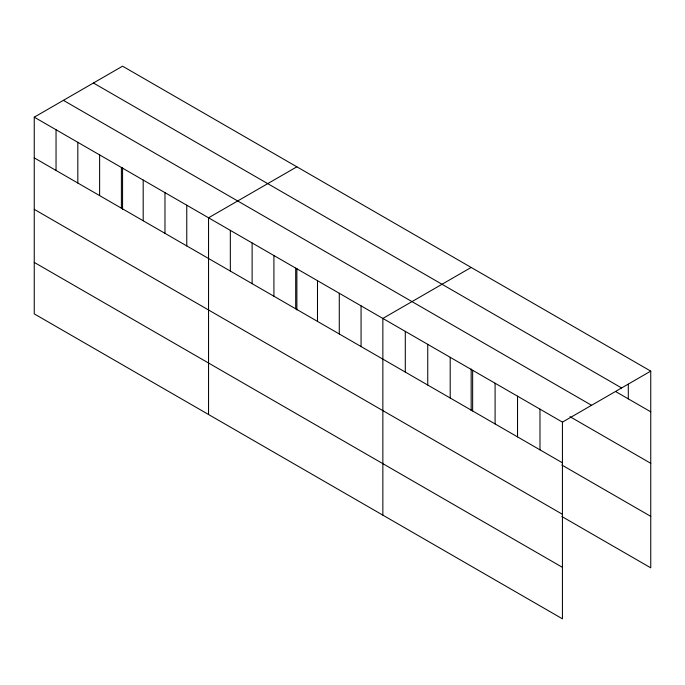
<?xml version="1.0" encoding="UTF-8"?>
<svg xmlns="http://www.w3.org/2000/svg" width="685" height="685" viewBox="0 0 685 685"><rect width="100%" height="100%" fill="white"/><g stroke="black" fill="none" stroke-linecap="round" stroke-linejoin="round"><path stroke-width="1.03" d="M34.25 117.169L562.436 422.114L562.436 618.82L34.25 313.876L34.25 117.169L122.564 66.18L650.75 371.124L650.75 567.831L561.854 516.507M296.87 166.815L208.548 217.796L208.548 414.511M471.169 267.441L382.855 318.431L382.855 515.137M562.436 422.114L650.75 371.124M93.425 83.005L621.603 387.95M615.729 391.606L650.75 411.822M63.397 100.344L591.575 405.289M569.937 416.651L650.75 463.308M34.25 157.867L562.436 462.812M561.854 465.029L650.75 516.353M34.25 209.353L562.436 514.298M34.25 262.398L562.436 567.343M628.299 384.251L628.299 398.867M539.986 409.15L539.986 449.857M517.535 396.195L517.535 436.893M495.092 383.232L495.092 423.929M472.641 370.268L472.641 410.974M471.169 368.984L471.169 410.589M450.199 357.313L450.199 398.011M427.748 344.349L427.748 385.056M405.297 331.394L405.297 372.092M361.063 305.852L361.063 346.55M339.281 293.274L339.281 333.972M317.489 280.696L317.489 321.393M296.87 268.357L296.87 309.954M295.697 268.118L295.697 308.815M273.914 255.539L273.914 296.237M252.123 242.961L252.123 283.658M230.34 230.374L230.34 271.08M186.765 205.217L186.765 245.924M164.974 192.639L164.974 233.345M143.191 180.061L143.191 220.767M122.564 167.722L122.564 209.327M121.399 167.482L121.399 208.189M99.616 154.904L99.616 195.602M77.825 142.326L77.825 183.023M56.042 129.748L56.042 170.445"/></g></svg>
